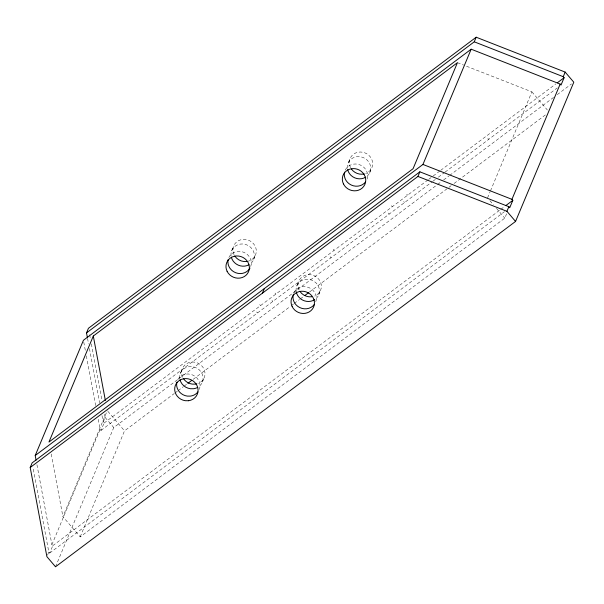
<?xml version="1.0" encoding="UTF-8"?>
<svg xmlns="http://www.w3.org/2000/svg" width="604" height="604" viewBox="0 0 604 604"><rect width="100%" height="100%" fill="white"/><g stroke="black" fill="none" stroke-linecap="round" stroke-linejoin="round"><path stroke-width="0.45" stroke-dasharray="3.02 2.27" d="M506.613 213.786L504.793 218.135L80.166 536.903L62.914 516.654L107.27 410.614M47.535 555.129L48.818 552.056L32.986 467.496M48.818 552.056L49.679 553.068L52.767 545.691L51.906 544.68L100.113 429.429L98.052 418.398M100.113 429.429L100.981 430.441L104.062 423.064L103.201 422.053L105.126 417.44L104.439 413.763M55.515 566.786L113.756 427.564L436.858 185.013M80.166 536.903L124.522 430.871L174.299 393.498M180.377 373.4L182.31 368.787M231.679 250.766L233.605 246.16M202.4 382.022L204.326 377.417M253.695 259.395L255.628 254.79M296.745 286.039L298.678 281.434M348.433 162.536L350.358 157.923M369.678 172.918L371.603 168.305M318.769 294.669L320.694 290.063M487.541 197.886L490.086 191.8M490.448 190.932L531.898 91.853L464.438 65.413M104.062 423.064L427.919 179.947M428.674 179.38L432.434 176.557M433.189 175.99L439.954 170.909M440.709 170.343L555.831 83.918M100.981 430.441L432.336 181.691M433.083 181.125L435.341 179.433M438.345 177.176L444.363 172.661M445.11 172.095L557.258 87.912M437.613 184.447L440.618 182.189M443.63 179.932L448.9 175.975M449.648 175.409L553.483 97.463M557.25 94.639L571.543 83.903M175.054 392.932L177.319 391.233M178.074 390.667L183.352 386.703M184.107 386.137L187.119 383.872M193.159 379.342L290.448 306.303M291.204 305.737L293.469 304.038M294.224 303.472L299.501 299.508M300.256 298.942L303.276 296.677M309.308 292.147L451.097 185.707M454.117 183.442L546.137 114.367M52.767 545.691L499.991 209.966M500.746 209.399L504.514 206.568M49.679 553.068L504.446 211.679M457.432 62.673L463.562 65.073M531.898 91.853L547.367 110.003M487.858 138.354L488.719 139.365M489.919 200.679L493.491 204.862M496.465 208.357L504.793 218.135M406.741 194.186L407.602 195.198M403.653 201.562L404.514 202.574M391.407 205.692L392.268 206.704M388.319 213.069L389.18 214.08M333.219 249.369L334.087 250.388M330.139 256.745L331 257.765M275.039 293.053L275.9 294.065M271.951 300.43L272.819 301.441M259.705 304.559L260.566 305.571M256.617 311.936L257.485 312.947M107.859 411.316L124.522 430.871M105.126 417.44L113.756 427.564M89.641 334.722L90.502 339.312M91.363 343.91L101.857 399.976M87.542 338.414L88.577 343.925M89.437 348.523L99.585 402.747M101.993 415.612L103.201 422.053M83.767 342.113L85.489 351.302M86.349 355.899L95.643 405.526M51.189 454.027L62.914 516.654M36.935 464.718L51.906 544.68M177.908 379.471A11.823 10.985 22.7 0 1 192.986 375.144A11.823 10.985 22.7 0 1 199.312 389.399M293.944 292.759A11.823 10.985 22.7 0 1 308.999 287.632A11.823 10.985 22.7 0 1 315.681 302.045M345.239 170.132A11.823 10.985 22.7 0 1 360.294 165.005A11.823 10.985 22.7 0 1 366.975 179.418M228.871 257.485A11.823 10.985 22.7 0 1 243.933 252.359A11.823 10.985 22.7 0 1 250.615 266.772M231.053 255.749A11.823 10.985 22.7 0 1 247.013 244.982A11.823 10.985 22.7 0 1 250.237 263.94M350.614 167.753A11.823 10.985 22.7 0 1 355.779 152.918A11.823 10.985 22.7 0 1 371.573 158.928A11.823 10.985 22.7 0 1 365.722 173.499M234.02 254.669A11.823 10.985 22.7 0 1 240.347 239.924A11.823 10.985 22.7 0 1 255.771 247.663A11.823 10.985 22.7 0 1 247.429 261.389M347.398 168.146A11.823 10.985 22.7 0 1 363.268 157.576A11.823 10.985 22.7 0 1 366.983 176.285M179.758 378.376A11.823 10.985 22.7 0 1 195.719 367.609A11.823 10.985 22.7 0 1 198.942 386.568M296.126 291.022A11.823 10.985 22.7 0 1 312.087 280.256A11.823 10.985 22.7 0 1 315.303 299.214M182.725 377.296A11.823 10.985 22.7 0 1 188.342 362.808A11.823 10.985 22.7 0 1 203.91 368.908A11.823 10.985 22.7 0 1 198.293 383.397M299.093 289.943A11.823 10.985 22.7 0 1 304.71 275.454A11.823 10.985 22.7 0 1 320.279 281.555A11.823 10.985 22.7 0 1 314.661 296.043"/><path stroke-width="0.91" d="M87.369 337.493L86.508 332.895L88.441 328.289L476.179 37.214L565.17 72.087L573.8 82.212L515.559 221.434L55.515 566.786L46.893 556.661L30.2 467.511L32.125 462.898L419.871 171.823L508.862 206.704L509.723 207.716L512.811 200.339L511.95 199.328L422.951 164.447L35.213 455.522L36.074 460.12M35.213 455.522L83.427 340.271L471.165 49.196L560.157 84.069L561.018 85.081L564.106 77.705L563.245 76.693L474.253 41.819L86.508 332.895M93.303 336.02L48.947 442.053L413.076 168.705L457.432 62.673L93.303 336.02L105.368 400.49M262.408 293.197L264.333 288.584M30.2 467.511L417.938 176.436L419.871 171.823M422.951 164.447L471.165 49.196M474.253 41.819L476.179 37.214M515.559 221.434L506.93 211.309L508.862 206.704M511.95 199.328L560.157 84.069M563.245 76.693L565.17 72.087M557.333 82.793L564.106 77.705M187.874 383.306L191.649 380.475M304.778 295.545L308.553 292.714M506.024 205.436L512.811 200.339M417.938 176.436L506.93 211.309M197.916 391.905A11.823 10.985 22.7 0 1 190.373 396.118L187.315 396.103A11.823 10.985 22.7 0 1 176.874 382.151M314.276 304.552A11.823 10.985 22.7 0 1 299.637 307.504A11.823 10.985 22.7 0 1 293.423 294.095M365.571 181.925A11.823 10.985 22.7 0 1 351.286 185.043A11.823 10.985 22.7 0 1 344.537 172.163M250.003 268.07A11.823 10.985 22.7 0 1 235.628 272.706A11.823 10.985 22.7 0 1 228.169 259.516M249.007 264.741A11.823 10.985 22.7 0 1 231.324 257.183M364.295 173.929A11.823 10.985 22.7 0 1 351.415 169.037M246.681 261.502A11.823 10.985 22.7 0 1 234.76 255.975M365.79 177.138A11.823 10.985 22.7 0 1 347.632 169.596M197.704 387.368A11.823 10.985 22.7 0 1 193.454 388.742L190.403 388.727A11.823 10.985 22.7 0 1 180.03 379.81M314.707 299.637A11.823 10.985 22.7 0 1 296.232 291.74M196.874 383.857A11.823 10.985 22.7 0 1 195.386 384.129L192.329 384.114A11.823 10.985 22.7 0 1 183.465 378.602M311.747 296.775A11.823 10.985 22.7 0 1 299.833 291.249M188.44 400.731L185.39 400.709A11.823 10.985 22.7 0 1 176.225 383.668A11.823 10.985 22.7 0 1 195.945 383.782A11.823 10.985 22.7 0 1 188.44 400.731M343.442 183.903A11.823 10.985 22.7 0 0 363.646 186.53A11.823 10.985 22.7 0 0 355.024 168.697A11.823 10.985 22.7 0 0 343.442 183.903M227.081 271.264A11.823 10.985 22.7 0 0 247.278 273.891A11.823 10.985 22.7 0 0 238.663 256.058A11.823 10.985 22.7 0 0 227.081 271.264M292.147 306.538A11.823 10.985 22.7 0 0 312.351 309.165A11.823 10.985 22.7 0 0 303.729 291.332A11.823 10.985 22.7 0 0 292.147 306.538"/></g></svg>
